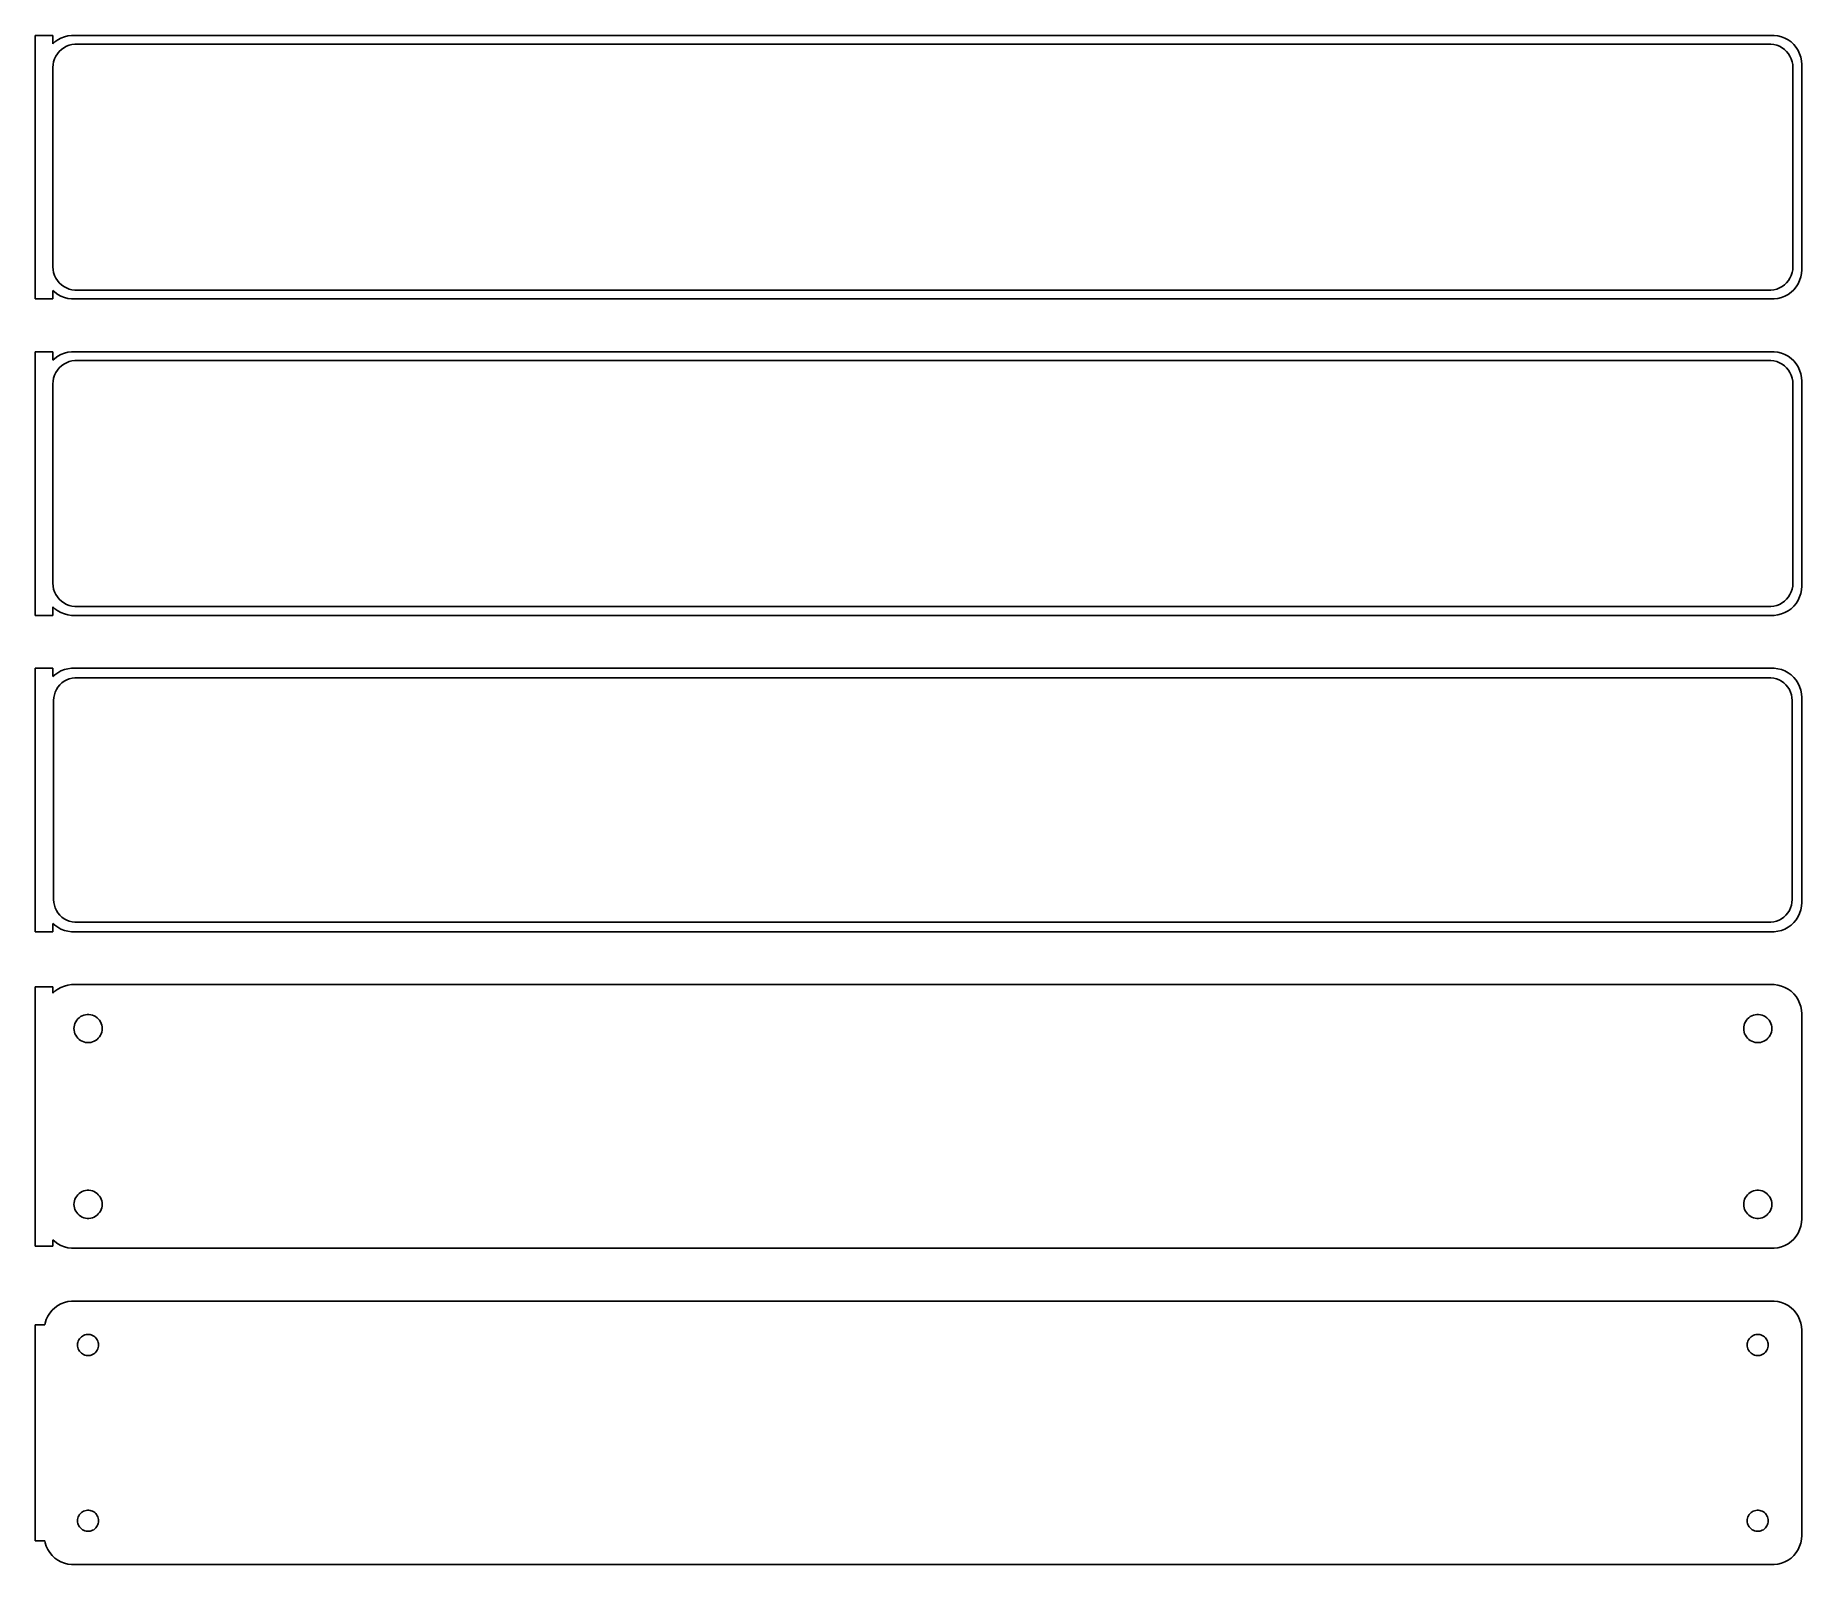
# Model space of a CAD drawing. Header units: metres. Extents: x -152 to 150, y 194 to 454.
import ezdxf

# ---------------------------------------------------------------- set-up
doc = ezdxf.new("R2010")
doc.units = ezdxf.units.M

msp = doc.modelspace()

# ---------------------------------------------------------------- linework, layer by layer
for p, q in [((-148.5, 454.49), (-151.5, 454.49)), ((-151.5, 454.49), (-151.5, 409.51)), ((-148.5, 453.059), (-148.5, 454.49)), ((-148.187, 453.353), (-148.5, 453.059)), ((-147.679, 453.722), (-148.187, 453.353)), ((-147.129, 454.024), (-147.679, 453.722)), ((-146.545, 454.255), (-147.129, 454.024)), ((-147.05, 452.082), (-146.643, 452.377)), ((-146.643, 452.377), (-146.203, 452.619)), ((-145.937, 454.411), (-146.545, 454.255)), ((-146.203, 452.619), (-145.736, 452.804)), ((-145.314, 454.49), (-145.937, 454.411)), ((-145.736, 452.804), (-145.25, 452.929)), ((145.314, 454.49), (-145.314, 454.49)), ((-145.25, 452.929), (-144.751, 452.992)), ((-144.751, 452.992), (144.751, 452.992)), ((144.751, 452.992), (145.25, 452.929)), ((145.25, 452.929), (145.736, 452.804)), ((145.937, 454.411), (145.314, 454.49)), ((145.736, 452.804), (146.203, 452.619)), ((146.545, 454.255), (145.937, 454.411)), ((146.203, 452.619), (146.643, 452.377)), ((147.129, 454.024), (146.545, 454.255)), ((146.643, 452.377), (147.05, 452.082)), ((147.679, 453.722), (147.129, 454.024)), ((148.187, 453.353), (147.679, 453.722)), ((148.645, 452.923), (148.187, 453.353)), ((149.045, 452.439), (148.645, 452.923)), ((149.382, 451.909), (149.045, 452.439)), ((-148.5, 449), (-148.468, 449.501)), ((-148.468, 449.501), (-148.374, 449.995)), ((-148.374, 449.995), (-148.219, 450.472)), ((-148.219, 450.472), (-148.005, 450.927)), ((-148.005, 450.927), (-147.736, 451.351)), ((-147.736, 451.351), (-147.416, 451.738)), ((-147.416, 451.738), (-147.05, 452.082)), ((147.05, 452.082), (147.416, 451.738)), ((147.416, 451.738), (147.736, 451.351)), ((147.736, 451.351), (148.005, 450.927)), ((148.005, 450.927), (148.219, 450.472)), ((148.219, 450.472), (148.374, 449.995)), ((148.374, 449.995), (148.468, 449.501)), ((148.468, 449.501), (148.5, 449)), ((149.649, 451.341), (149.382, 451.909)), ((149.843, 450.743), (149.649, 451.341)), ((149.961, 450.127), (149.843, 450.743)), ((150, 449.5), (149.961, 450.127)), ((150, 414.5), (150, 449.5)), ((-148.5, 415), (-148.5, 449)), ((148.5, 449), (148.5, 415)), ((-148.468, 414.499), (-148.5, 415)), ((-148.374, 414.005), (-148.468, 414.499)), ((-148.219, 413.528), (-148.374, 414.005)), ((-148.005, 413.073), (-148.219, 413.528)), ((-147.736, 412.649), (-148.005, 413.073)), ((148.005, 413.073), (147.736, 412.649)), ((148.219, 413.528), (148.005, 413.073)), ((148.374, 414.005), (148.219, 413.528)), ((148.468, 414.499), (148.374, 414.005)), ((148.5, 415), (148.468, 414.499)), ((149.649, 412.659), (149.843, 413.257)), ((149.843, 413.257), (149.961, 413.873)), ((149.961, 413.873), (150, 414.5)), ((-148.5, 410.941), (-148.187, 410.647)), ((-148.5, 409.51), (-148.5, 410.941)), ((-148.187, 410.647), (-147.679, 410.278)), ((-147.416, 412.262), (-147.736, 412.649)), ((-147.679, 410.278), (-147.129, 409.976)), ((-147.05, 411.918), (-147.416, 412.262)), ((-146.643, 411.623), (-147.05, 411.918)), ((-146.203, 411.381), (-146.643, 411.623)), ((-145.736, 411.196), (-146.203, 411.381)), ((-145.25, 411.071), (-145.736, 411.196)), ((-144.751, 411.008), (-145.25, 411.071)), ((144.751, 411.008), (-144.751, 411.008)), ((145.25, 411.071), (144.751, 411.008)), ((145.736, 411.196), (145.25, 411.071)), ((146.203, 411.381), (145.736, 411.196)), ((146.643, 411.623), (146.203, 411.381)), ((147.05, 411.918), (146.643, 411.623)), ((147.416, 412.262), (147.05, 411.918)), ((147.129, 409.976), (147.679, 410.278)), ((147.736, 412.649), (147.416, 412.262)), ((147.679, 410.278), (148.187, 410.647)), ((148.187, 410.647), (148.645, 411.077)), ((148.645, 411.077), (149.045, 411.561)), ((149.045, 411.561), (149.382, 412.091)), ((149.382, 412.091), (149.649, 412.659)), ((-151.5, 409.51), (-148.5, 409.51)), ((-147.129, 409.976), (-146.545, 409.745)), ((-146.545, 409.745), (-145.937, 409.589)), ((-145.937, 409.589), (-145.314, 409.51)), ((-145.314, 409.51), (145.314, 409.51)), ((145.314, 409.51), (145.937, 409.589)), ((145.937, 409.589), (146.545, 409.745)), ((146.545, 409.745), (147.129, 409.976)), ((-148.5, 400.49), (-151.5, 400.49)), ((-151.5, 400.49), (-151.5, 355.51)), ((-148.5, 399.059), (-148.5, 400.49)), ((-148.187, 399.353), (-148.5, 399.059)), ((-147.679, 399.722), (-148.187, 399.353)), ((-147.129, 400.024), (-147.679, 399.722)), ((-147.416, 397.738), (-147.05, 398.082)), ((-146.545, 400.255), (-147.129, 400.024)), ((-147.05, 398.082), (-146.643, 398.377)), ((-146.643, 398.377), (-146.203, 398.619)), ((-145.937, 400.411), (-146.545, 400.255)), ((-146.203, 398.619), (-145.736, 398.804)), ((-145.314, 400.49), (-145.937, 400.411)), ((-145.736, 398.804), (-145.25, 398.929)), ((145.314, 400.49), (-145.314, 400.49)), ((-145.25, 398.929), (-144.751, 398.992)), ((-144.751, 398.992), (144.751, 398.992)), ((144.751, 398.992), (145.25, 398.929)), ((145.25, 398.929), (145.736, 398.804)), ((145.937, 400.411), (145.314, 400.49)), ((145.736, 398.804), (146.203, 398.619)), ((146.545, 400.255), (145.937, 400.411)), ((146.203, 398.619), (146.643, 398.377)), ((147.129, 400.024), (146.545, 400.255)), ((146.643, 398.377), (147.05, 398.082)), ((147.05, 398.082), (147.416, 397.738)), ((147.679, 399.722), (147.129, 400.024)), ((148.187, 399.353), (147.679, 399.722)), ((148.645, 398.923), (148.187, 399.353)), ((149.045, 398.439), (148.645, 398.923)), ((149.382, 397.909), (149.045, 398.439)), ((-148.5, 395), (-148.468, 395.501)), ((-148.5, 361), (-148.5, 395)), ((-148.468, 395.501), (-148.374, 395.995)), ((-148.374, 395.995), (-148.219, 396.472)), ((-148.219, 396.472), (-148.005, 396.927)), ((-148.005, 396.927), (-147.736, 397.351)), ((-147.736, 397.351), (-147.416, 397.738)), ((147.416, 397.738), (147.736, 397.351)), ((147.736, 397.351), (148.005, 396.927)), ((148.005, 396.927), (148.219, 396.472)), ((148.219, 396.472), (148.374, 395.995)), ((148.374, 395.995), (148.468, 395.501)), ((148.468, 395.501), (148.5, 395)), ((148.5, 395), (148.5, 361)), ((149.649, 397.341), (149.382, 397.909)), ((149.843, 396.743), (149.649, 397.341)), ((149.961, 396.127), (149.843, 396.743)), ((150, 395.5), (149.961, 396.127)), ((150, 360.5), (150, 395.5)), ((-148.468, 360.499), (-148.5, 361)), ((-148.374, 360.005), (-148.468, 360.499)), ((-148.219, 359.528), (-148.374, 360.005)), ((-148.005, 359.073), (-148.219, 359.528)), ((-147.736, 358.649), (-148.005, 359.073)), ((148.005, 359.073), (147.736, 358.649)), ((148.219, 359.528), (148.005, 359.073)), ((148.374, 360.005), (148.219, 359.528)), ((148.468, 360.499), (148.374, 360.005)), ((148.5, 361), (148.468, 360.499)), ((149.649, 358.659), (149.843, 359.257)), ((149.843, 359.257), (149.961, 359.873)), ((149.961, 359.873), (150, 360.5)), ((-148.5, 356.941), (-148.187, 356.647)), ((-148.5, 355.51), (-148.5, 356.941)), ((-148.187, 356.647), (-147.679, 356.278)), ((-147.416, 358.262), (-147.736, 358.649)), ((-147.679, 356.278), (-147.129, 355.976)), ((-147.05, 357.918), (-147.416, 358.262)), ((-147.129, 355.976), (-146.545, 355.745)), ((-146.643, 357.623), (-147.05, 357.918)), ((-146.203, 357.381), (-146.643, 357.623)), ((-145.736, 357.196), (-146.203, 357.381)), ((-145.25, 357.071), (-145.736, 357.196)), ((-144.751, 357.008), (-145.25, 357.071)), ((144.751, 357.008), (-144.751, 357.008)), ((145.25, 357.071), (144.751, 357.008)), ((145.736, 357.196), (145.25, 357.071)), ((146.203, 357.381), (145.736, 357.196)), ((146.643, 357.623), (146.203, 357.381)), ((146.545, 355.745), (147.129, 355.976)), ((147.05, 357.918), (146.643, 357.623)), ((147.416, 358.262), (147.05, 357.918)), ((147.129, 355.976), (147.679, 356.278)), ((147.736, 358.649), (147.416, 358.262)), ((147.679, 356.278), (148.187, 356.647)), ((148.187, 356.647), (148.645, 357.077)), ((148.645, 357.077), (149.045, 357.561)), ((149.045, 357.561), (149.382, 358.091)), ((149.382, 358.091), (149.649, 358.659)), ((-151.5, 355.51), (-148.5, 355.51)), ((-146.545, 355.745), (-145.937, 355.589)), ((-145.937, 355.589), (-145.314, 355.51)), ((-145.314, 355.51), (145.314, 355.51)), ((145.314, 355.51), (145.937, 355.589)), ((145.937, 355.589), (146.545, 355.745)), ((-148.5, 346.49), (-151.5, 346.49)), ((-151.5, 346.49), (-151.5, 301.51)), ((-148.5, 345.059), (-148.5, 346.49)), ((-148.187, 345.353), (-148.5, 345.059)), ((-147.679, 345.722), (-148.187, 345.353)), ((-147.129, 346.024), (-147.679, 345.722)), ((-147.323, 343.651), (-146.969, 343.984)), ((-146.545, 346.255), (-147.129, 346.024)), ((-146.969, 343.984), (-146.575, 344.27)), ((-146.575, 344.27), (-146.149, 344.504)), ((-145.937, 346.411), (-146.545, 346.255)), ((-146.149, 344.504), (-145.697, 344.683)), ((-145.314, 346.49), (-145.937, 346.411)), ((-145.697, 344.683), (-145.226, 344.804)), ((145.314, 346.49), (-145.314, 346.49)), ((-145.226, 344.804), (-144.743, 344.865)), ((-144.743, 344.865), (144.743, 344.865)), ((144.743, 344.865), (145.226, 344.804)), ((145.226, 344.804), (145.697, 344.683)), ((145.937, 346.411), (145.314, 346.49)), ((145.697, 344.683), (146.149, 344.504)), ((146.545, 346.255), (145.937, 346.411)), ((146.149, 344.504), (146.575, 344.27)), ((147.129, 346.024), (146.545, 346.255)), ((146.575, 344.27), (146.969, 343.984)), ((146.969, 343.984), (147.323, 343.651)), ((147.679, 345.722), (147.129, 346.024)), ((148.187, 345.353), (147.679, 345.722)), ((148.645, 344.923), (148.187, 345.353)), ((149.045, 344.439), (148.645, 344.923)), ((149.382, 343.909), (149.045, 344.439)), ((149.649, 343.341), (149.382, 343.909)), ((-148.373, 341), (-148.342, 341.485)), ((-148.373, 307), (-148.373, 341)), ((-148.342, 341.485), (-148.251, 341.963)), ((-148.251, 341.963), (-148.101, 342.426)), ((-148.101, 342.426), (-147.894, 342.866)), ((-147.894, 342.866), (-147.633, 343.276)), ((-147.633, 343.276), (-147.323, 343.651)), ((147.323, 343.651), (147.633, 343.276)), ((147.633, 343.276), (147.894, 342.866)), ((147.894, 342.866), (148.101, 342.426)), ((148.101, 342.426), (148.251, 341.963)), ((148.251, 341.963), (148.342, 341.485)), ((148.342, 341.485), (148.373, 341)), ((148.373, 341), (148.373, 307)), ((149.843, 342.743), (149.649, 343.341)), ((149.961, 342.127), (149.843, 342.743)), ((150, 341.5), (149.961, 342.127)), ((150, 306.5), (150, 341.5)), ((-148.342, 306.515), (-148.373, 307)), ((-148.251, 306.037), (-148.342, 306.515)), ((-148.101, 305.574), (-148.251, 306.037)), ((-147.894, 305.134), (-148.101, 305.574)), ((-147.633, 304.724), (-147.894, 305.134)), ((-147.323, 304.349), (-147.633, 304.724)), ((147.633, 304.724), (147.323, 304.349)), ((147.894, 305.134), (147.633, 304.724)), ((148.101, 305.574), (147.894, 305.134)), ((148.251, 306.037), (148.101, 305.574)), ((148.342, 306.515), (148.251, 306.037)), ((148.373, 307), (148.342, 306.515)), ((149.382, 304.091), (149.649, 304.659)), ((149.649, 304.659), (149.843, 305.257)), ((149.843, 305.257), (149.961, 305.873)), ((149.961, 305.873), (150, 306.5)), ((-151.5, 301.51), (-148.5, 301.51)), ((-148.5, 302.941), (-148.187, 302.647)), ((-148.5, 301.51), (-148.5, 302.941)), ((-148.187, 302.647), (-147.679, 302.278)), ((-147.679, 302.278), (-147.129, 301.976)), ((-146.969, 304.016), (-147.323, 304.349)), ((-147.129, 301.976), (-146.545, 301.745)), ((-146.575, 303.73), (-146.969, 304.016)), ((-146.149, 303.496), (-146.575, 303.73)), ((-146.545, 301.745), (-145.937, 301.589)), ((-145.697, 303.317), (-146.149, 303.496)), ((-145.937, 301.589), (-145.314, 301.51)), ((-145.226, 303.196), (-145.697, 303.317)), ((-145.314, 301.51), (145.314, 301.51)), ((-144.743, 303.135), (-145.226, 303.196)), ((144.743, 303.135), (-144.743, 303.135)), ((145.226, 303.196), (144.743, 303.135)), ((145.697, 303.317), (145.226, 303.196)), ((145.314, 301.51), (145.937, 301.589)), ((146.149, 303.496), (145.697, 303.317)), ((145.937, 301.589), (146.545, 301.745)), ((146.575, 303.73), (146.149, 303.496)), ((146.545, 301.745), (147.129, 301.976)), ((146.969, 304.016), (146.575, 303.73)), ((147.323, 304.349), (146.969, 304.016)), ((147.129, 301.976), (147.679, 302.278)), ((147.679, 302.278), (148.187, 302.647)), ((148.187, 302.647), (148.645, 303.077)), ((148.645, 303.077), (149.045, 303.561)), ((149.045, 303.561), (149.382, 304.091)), ((-145.314, 292.49), (-145.937, 292.411)), ((145.314, 292.49), (-145.314, 292.49)), ((145.937, 292.411), (145.314, 292.49)), ((-148.5, 292.115), (-151.5, 292.115)), ((-151.5, 292.115), (-151.5, 247.885)), ((-148.5, 291.059), (-148.5, 292.115)), ((-148.187, 291.353), (-148.5, 291.059)), ((-147.679, 291.722), (-148.187, 291.353)), ((-147.129, 292.024), (-147.679, 291.722)), ((-146.545, 292.255), (-147.129, 292.024)), ((-145.937, 292.411), (-146.545, 292.255)), ((146.545, 292.255), (145.937, 292.411)), ((147.129, 292.024), (146.545, 292.255)), ((147.679, 291.722), (147.129, 292.024)), ((148.187, 291.353), (147.679, 291.722)), ((148.645, 290.923), (148.187, 291.353)), ((149.045, 290.439), (148.645, 290.923)), ((149.382, 289.909), (149.045, 290.439)), ((149.649, 289.341), (149.382, 289.909)), ((-144.442, 286.411), (-144.25, 286.643)), ((-144.25, 286.643), (-144.03, 286.849)), ((-144.03, 286.849), (-143.786, 287.026)), ((-143.786, 287.026), (-143.522, 287.172)), ((-143.522, 287.172), (-143.242, 287.283)), ((-143.242, 287.283), (-142.95, 287.357)), ((-142.95, 287.357), (-142.651, 287.395)), ((-142.651, 287.395), (-142.349, 287.395)), ((-142.349, 287.395), (-142.05, 287.357)), ((-142.05, 287.357), (-141.758, 287.283)), ((-141.758, 287.283), (-141.478, 287.172)), ((-141.478, 287.172), (-141.214, 287.026)), ((-141.214, 287.026), (-140.97, 286.849)), ((-140.97, 286.849), (-140.75, 286.643)), ((-140.75, 286.643), (-140.558, 286.411)), ((140.558, 286.411), (140.75, 286.643)), ((140.75, 286.643), (140.97, 286.849)), ((140.97, 286.849), (141.214, 287.026)), ((141.214, 287.026), (141.478, 287.172)), ((141.478, 287.172), (141.758, 287.283)), ((141.758, 287.283), (142.05, 287.357)), ((142.05, 287.357), (142.349, 287.395)), ((142.349, 287.395), (142.651, 287.395)), ((142.651, 287.395), (142.95, 287.357)), ((142.95, 287.357), (143.242, 287.283)), ((143.242, 287.283), (143.522, 287.172)), ((143.522, 287.172), (143.786, 287.026)), ((143.786, 287.026), (144.03, 286.849)), ((144.03, 286.849), (144.25, 286.643)), ((144.25, 286.643), (144.442, 286.411)), ((149.843, 288.743), (149.649, 289.341)), ((149.961, 288.127), (149.843, 288.743)), ((150, 287.5), (149.961, 288.127)), ((150, 252.5), (150, 287.5)), ((-144.9, 285), (-144.881, 285.301)), ((-144.881, 284.699), (-144.9, 285)), ((-144.881, 285.301), (-144.825, 285.597)), ((-144.825, 284.403), (-144.881, 284.699)), ((-144.825, 285.597), (-144.731, 285.883)), ((-144.731, 284.117), (-144.825, 284.403)), ((-144.731, 285.883), (-144.603, 286.156)), ((-144.603, 283.844), (-144.731, 284.117)), ((-144.603, 286.156), (-144.442, 286.411)), ((-144.442, 283.589), (-144.603, 283.844)), ((-144.25, 283.357), (-144.442, 283.589)), ((-140.558, 283.589), (-140.75, 283.357)), ((-140.558, 286.411), (-140.397, 286.156)), ((-140.397, 283.844), (-140.558, 283.589)), ((-140.397, 286.156), (-140.269, 285.883)), ((-140.269, 284.117), (-140.397, 283.844)), ((-140.269, 285.883), (-140.175, 285.597)), ((-140.175, 284.403), (-140.269, 284.117)), ((-140.175, 285.597), (-140.119, 285.301)), ((-140.119, 284.699), (-140.175, 284.403)), ((-140.119, 285.301), (-140.1, 285)), ((-140.1, 285), (-140.119, 284.699)), ((140.1, 285), (140.119, 285.301)), ((140.119, 284.699), (140.1, 285)), ((140.119, 285.301), (140.175, 285.597)), ((140.175, 284.403), (140.119, 284.699)), ((140.175, 285.597), (140.269, 285.883)), ((140.269, 284.117), (140.175, 284.403)), ((140.269, 285.883), (140.397, 286.156)), ((140.397, 283.844), (140.269, 284.117)), ((140.397, 286.156), (140.558, 286.411)), ((140.558, 283.589), (140.397, 283.844)), ((140.75, 283.357), (140.558, 283.589)), ((144.442, 283.589), (144.25, 283.357)), ((144.442, 286.411), (144.603, 286.156)), ((144.603, 283.844), (144.442, 283.589)), ((144.603, 286.156), (144.731, 285.883)), ((144.731, 284.117), (144.603, 283.844)), ((144.731, 285.883), (144.825, 285.597)), ((144.825, 284.403), (144.731, 284.117)), ((144.825, 285.597), (144.881, 285.301)), ((144.881, 284.699), (144.825, 284.403)), ((144.881, 285.301), (144.9, 285)), ((144.9, 285), (144.881, 284.699)), ((-144.03, 283.151), (-144.25, 283.357)), ((-143.786, 282.974), (-144.03, 283.151)), ((-143.522, 282.828), (-143.786, 282.974)), ((-143.242, 282.717), (-143.522, 282.828)), ((-142.95, 282.643), (-143.242, 282.717)), ((-142.651, 282.605), (-142.95, 282.643)), ((-142.349, 282.605), (-142.651, 282.605)), ((-142.05, 282.643), (-142.349, 282.605)), ((-141.758, 282.717), (-142.05, 282.643)), ((-141.478, 282.828), (-141.758, 282.717)), ((-141.214, 282.974), (-141.478, 282.828)), ((-140.97, 283.151), (-141.214, 282.974)), ((-140.75, 283.357), (-140.97, 283.151)), ((140.97, 283.151), (140.75, 283.357)), ((141.214, 282.974), (140.97, 283.151)), ((141.478, 282.828), (141.214, 282.974)), ((141.758, 282.717), (141.478, 282.828)), ((142.05, 282.643), (141.758, 282.717)), ((142.349, 282.605), (142.05, 282.643)), ((142.651, 282.605), (142.349, 282.605)), ((142.95, 282.643), (142.651, 282.605)), ((143.242, 282.717), (142.95, 282.643)), ((143.522, 282.828), (143.242, 282.717)), ((143.786, 282.974), (143.522, 282.828)), ((144.03, 283.151), (143.786, 282.974)), ((144.25, 283.357), (144.03, 283.151)), ((-144.603, 256.156), (-144.442, 256.411)), ((-144.442, 256.411), (-144.25, 256.643)), ((-144.25, 256.643), (-144.03, 256.849)), ((-144.03, 256.849), (-143.786, 257.026)), ((-143.786, 257.026), (-143.522, 257.172)), ((-143.522, 257.172), (-143.242, 257.283)), ((-143.242, 257.283), (-142.95, 257.357)), ((-142.95, 257.357), (-142.651, 257.395)), ((-142.651, 257.395), (-142.349, 257.395)), ((-142.349, 257.395), (-142.05, 257.357)), ((-142.05, 257.357), (-141.758, 257.283)), ((-141.758, 257.283), (-141.478, 257.172)), ((-141.478, 257.172), (-141.214, 257.026)), ((-141.214, 257.026), (-140.97, 256.849)), ((-140.97, 256.849), (-140.75, 256.643)), ((-140.75, 256.643), (-140.558, 256.411)), ((-140.558, 256.411), (-140.397, 256.156)), ((140.397, 256.156), (140.558, 256.411)), ((140.558, 256.411), (140.75, 256.643)), ((140.75, 256.643), (140.97, 256.849)), ((140.97, 256.849), (141.214, 257.026)), ((141.214, 257.026), (141.478, 257.172)), ((141.478, 257.172), (141.758, 257.283)), ((141.758, 257.283), (142.05, 257.357)), ((142.05, 257.357), (142.349, 257.395)), ((142.349, 257.395), (142.651, 257.395)), ((142.651, 257.395), (142.95, 257.357)), ((142.95, 257.357), (143.242, 257.283)), ((143.242, 257.283), (143.522, 257.172)), ((143.522, 257.172), (143.786, 257.026)), ((143.786, 257.026), (144.03, 256.849)), ((144.03, 256.849), (144.25, 256.643)), ((144.25, 256.643), (144.442, 256.411)), ((144.442, 256.411), (144.603, 256.156)), ((-144.9, 255), (-144.881, 255.301)), ((-144.881, 254.699), (-144.9, 255)), ((-144.881, 255.301), (-144.825, 255.597)), ((-144.825, 254.403), (-144.881, 254.699)), ((-144.825, 255.597), (-144.731, 255.883)), ((-144.731, 254.117), (-144.825, 254.403)), ((-144.731, 255.883), (-144.603, 256.156)), ((-144.603, 253.844), (-144.731, 254.117)), ((-144.442, 253.589), (-144.603, 253.844)), ((-144.25, 253.357), (-144.442, 253.589)), ((-144.03, 253.151), (-144.25, 253.357)), ((-140.75, 253.357), (-140.97, 253.151)), ((-140.558, 253.589), (-140.75, 253.357)), ((-140.397, 253.844), (-140.558, 253.589)), ((-140.397, 256.156), (-140.269, 255.883)), ((-140.269, 254.117), (-140.397, 253.844)), ((-140.269, 255.883), (-140.175, 255.597)), ((-140.175, 254.403), (-140.269, 254.117)), ((-140.175, 255.597), (-140.119, 255.301)), ((-140.119, 254.699), (-140.175, 254.403)), ((-140.119, 255.301), (-140.1, 255)), ((-140.1, 255), (-140.119, 254.699)), ((140.1, 255), (140.119, 255.301)), ((140.119, 254.699), (140.1, 255)), ((140.119, 255.301), (140.175, 255.597)), ((140.175, 254.403), (140.119, 254.699)), ((140.175, 255.597), (140.269, 255.883)), ((140.269, 254.117), (140.175, 254.403)), ((140.269, 255.883), (140.397, 256.156)), ((140.397, 253.844), (140.269, 254.117)), ((140.558, 253.589), (140.397, 253.844)), ((140.75, 253.357), (140.558, 253.589)), ((140.97, 253.151), (140.75, 253.357)), ((144.25, 253.357), (144.03, 253.151)), ((144.442, 253.589), (144.25, 253.357)), ((144.603, 253.844), (144.442, 253.589)), ((144.603, 256.156), (144.731, 255.883)), ((144.731, 254.117), (144.603, 253.844)), ((144.731, 255.883), (144.825, 255.597)), ((144.825, 254.403), (144.731, 254.117)), ((144.825, 255.597), (144.881, 255.301)), ((144.881, 254.699), (144.825, 254.403)), ((144.881, 255.301), (144.9, 255)), ((144.9, 255), (144.881, 254.699)), ((-143.786, 252.974), (-144.03, 253.151)), ((-143.522, 252.828), (-143.786, 252.974)), ((-143.242, 252.717), (-143.522, 252.828)), ((-142.95, 252.643), (-143.242, 252.717)), ((-142.651, 252.605), (-142.95, 252.643)), ((-142.349, 252.605), (-142.651, 252.605)), ((-142.05, 252.643), (-142.349, 252.605)), ((-141.758, 252.717), (-142.05, 252.643)), ((-141.478, 252.828), (-141.758, 252.717)), ((-141.214, 252.974), (-141.478, 252.828)), ((-140.97, 253.151), (-141.214, 252.974)), ((141.214, 252.974), (140.97, 253.151)), ((141.478, 252.828), (141.214, 252.974)), ((141.758, 252.717), (141.478, 252.828)), ((142.05, 252.643), (141.758, 252.717)), ((142.349, 252.605), (142.05, 252.643)), ((142.651, 252.605), (142.349, 252.605)), ((142.95, 252.643), (142.651, 252.605)), ((143.242, 252.717), (142.95, 252.643)), ((143.522, 252.828), (143.242, 252.717)), ((143.786, 252.974), (143.522, 252.828)), ((144.03, 253.151), (143.786, 252.974)), ((149.382, 250.091), (149.649, 250.659)), ((149.649, 250.659), (149.843, 251.257)), ((149.843, 251.257), (149.961, 251.873)), ((149.961, 251.873), (150, 252.5)), ((-151.5, 247.885), (-148.5, 247.885)), ((-148.5, 247.885), (-148.5, 248.941)), ((-148.5, 248.941), (-148.187, 248.647)), ((-148.187, 248.647), (-147.679, 248.278)), ((-147.679, 248.278), (-147.129, 247.976)), ((-147.129, 247.976), (-146.545, 247.745)), ((-146.545, 247.745), (-145.937, 247.589)), ((-145.937, 247.589), (-145.314, 247.51)), ((-145.314, 247.51), (145.314, 247.51)), ((145.314, 247.51), (145.937, 247.589)), ((145.937, 247.589), (146.545, 247.745)), ((146.545, 247.745), (147.129, 247.976)), ((147.129, 247.976), (147.679, 248.278)), ((147.679, 248.278), (148.187, 248.647)), ((148.187, 248.647), (148.645, 249.077)), ((148.645, 249.077), (149.045, 249.561)), ((149.045, 249.561), (149.382, 250.091)), ((-146.545, 238.255), (-147.129, 238.024)), ((-145.937, 238.411), (-146.545, 238.255)), ((-145.314, 238.49), (-145.937, 238.411)), ((145.314, 238.49), (-145.314, 238.49)), ((145.937, 238.411), (145.314, 238.49)), ((146.545, 238.255), (145.937, 238.411)), ((147.129, 238.024), (146.545, 238.255)), ((-149.649, 235.341), (-149.843, 234.743)), ((-149.382, 235.909), (-149.649, 235.341)), ((-149.045, 236.439), (-149.382, 235.909)), ((-148.645, 236.923), (-149.045, 236.439)), ((-148.187, 237.353), (-148.645, 236.923)), ((-147.679, 237.722), (-148.187, 237.353)), ((-147.129, 238.024), (-147.679, 237.722)), ((147.679, 237.722), (147.129, 238.024)), ((148.187, 237.353), (147.679, 237.722)), ((148.645, 236.923), (148.187, 237.353)), ((149.045, 236.439), (148.645, 236.923)), ((149.382, 235.909), (149.045, 236.439)), ((149.649, 235.341), (149.382, 235.909)), ((149.843, 234.743), (149.649, 235.341)), ((-149.9, 234.444), (-151.5, 234.444)), ((-151.5, 234.444), (-151.5, 197.556)), ((-149.843, 234.743), (-149.9, 234.444)), ((-143.956, 232.058), (-143.812, 232.232)), ((-143.812, 232.232), (-143.647, 232.387)), ((-143.647, 232.387), (-143.464, 232.52)), ((-143.464, 232.52), (-143.266, 232.629)), ((-143.266, 232.629), (-143.056, 232.712)), ((-143.056, 232.712), (-142.837, 232.768)), ((-142.837, 232.768), (-142.613, 232.796)), ((-142.613, 232.796), (-142.387, 232.796)), ((-142.387, 232.796), (-142.163, 232.768)), ((-142.163, 232.768), (-141.944, 232.712)), ((-141.944, 232.712), (-141.734, 232.629)), ((-141.734, 232.629), (-141.536, 232.52)), ((-141.536, 232.52), (-141.353, 232.387)), ((-141.353, 232.387), (-141.188, 232.232)), ((-141.188, 232.232), (-141.044, 232.058)), ((141.044, 232.058), (141.188, 232.232)), ((141.188, 232.232), (141.353, 232.387)), ((141.353, 232.387), (141.536, 232.52)), ((141.536, 232.52), (141.734, 232.629)), ((141.734, 232.629), (141.944, 232.712)), ((141.944, 232.712), (142.163, 232.768)), ((142.163, 232.768), (142.387, 232.796)), ((142.387, 232.796), (142.613, 232.796)), ((142.613, 232.796), (142.837, 232.768)), ((142.837, 232.768), (143.056, 232.712)), ((143.056, 232.712), (143.266, 232.629)), ((143.266, 232.629), (143.464, 232.52)), ((143.464, 232.52), (143.647, 232.387)), ((143.647, 232.387), (143.812, 232.232)), ((143.812, 232.232), (143.956, 232.058)), ((149.961, 234.127), (149.843, 234.743)), ((150, 233.5), (149.961, 234.127)), ((150, 198.5), (150, 233.5)), ((-144.3, 231), (-144.286, 231.226)), ((-144.286, 230.774), (-144.3, 231)), ((-144.286, 231.226), (-144.243, 231.448)), ((-144.243, 230.552), (-144.286, 230.774)), ((-144.243, 231.448), (-144.174, 231.663)), ((-144.174, 230.337), (-144.243, 230.552)), ((-144.174, 231.663), (-144.077, 231.867)), ((-144.077, 230.133), (-144.174, 230.337)), ((-144.077, 231.867), (-143.956, 232.058)), ((-143.956, 229.942), (-144.077, 230.133)), ((-143.812, 229.768), (-143.956, 229.942)), ((-143.647, 229.613), (-143.812, 229.768)), ((-143.464, 229.48), (-143.647, 229.613)), ((-143.266, 229.371), (-143.464, 229.48)), ((-143.056, 229.288), (-143.266, 229.371)), ((-142.837, 229.232), (-143.056, 229.288)), ((-142.613, 229.204), (-142.837, 229.232)), ((-142.387, 229.204), (-142.613, 229.204)), ((-142.163, 229.232), (-142.387, 229.204)), ((-141.944, 229.288), (-142.163, 229.232)), ((-141.734, 229.371), (-141.944, 229.288)), ((-141.536, 229.48), (-141.734, 229.371)), ((-141.353, 229.613), (-141.536, 229.48)), ((-141.188, 229.768), (-141.353, 229.613)), ((-141.044, 229.942), (-141.188, 229.768)), ((-141.044, 232.058), (-140.923, 231.867)), ((-140.923, 230.133), (-141.044, 229.942)), ((-140.923, 231.867), (-140.826, 231.663)), ((-140.826, 230.337), (-140.923, 230.133)), ((-140.826, 231.663), (-140.757, 231.448)), ((-140.757, 230.552), (-140.826, 230.337)), ((-140.757, 231.448), (-140.714, 231.226)), ((-140.714, 230.774), (-140.757, 230.552)), ((-140.714, 231.226), (-140.7, 231)), ((-140.7, 231), (-140.714, 230.774)), ((140.7, 231), (140.714, 231.226)), ((140.714, 230.774), (140.7, 231)), ((140.714, 231.226), (140.757, 231.448)), ((140.757, 230.552), (140.714, 230.774)), ((140.757, 231.448), (140.826, 231.663)), ((140.826, 230.337), (140.757, 230.552)), ((140.826, 231.663), (140.923, 231.867)), ((140.923, 230.133), (140.826, 230.337)), ((140.923, 231.867), (141.044, 232.058)), ((141.044, 229.942), (140.923, 230.133)), ((141.188, 229.768), (141.044, 229.942)), ((141.353, 229.613), (141.188, 229.768)), ((141.536, 229.48), (141.353, 229.613)), ((141.734, 229.371), (141.536, 229.48)), ((141.944, 229.288), (141.734, 229.371)), ((142.163, 229.232), (141.944, 229.288)), ((142.387, 229.204), (142.163, 229.232)), ((142.613, 229.204), (142.387, 229.204)), ((142.837, 229.232), (142.613, 229.204)), ((143.056, 229.288), (142.837, 229.232)), ((143.266, 229.371), (143.056, 229.288)), ((143.464, 229.48), (143.266, 229.371)), ((143.647, 229.613), (143.464, 229.48)), ((143.812, 229.768), (143.647, 229.613)), ((143.956, 229.942), (143.812, 229.768)), ((143.956, 232.058), (144.077, 231.867)), ((144.077, 230.133), (143.956, 229.942)), ((144.077, 231.867), (144.174, 231.663)), ((144.174, 230.337), (144.077, 230.133)), ((144.174, 231.663), (144.243, 231.448)), ((144.243, 230.552), (144.174, 230.337)), ((144.243, 231.448), (144.286, 231.226)), ((144.286, 230.774), (144.243, 230.552)), ((144.286, 231.226), (144.3, 231)), ((144.3, 231), (144.286, 230.774)), ((-144.077, 201.867), (-143.956, 202.058)), ((-143.956, 202.058), (-143.812, 202.232)), ((-143.812, 202.232), (-143.647, 202.387)), ((-143.647, 202.387), (-143.464, 202.52)), ((-143.464, 202.52), (-143.266, 202.629)), ((-143.266, 202.629), (-143.056, 202.712)), ((-143.056, 202.712), (-142.837, 202.768)), ((-142.837, 202.768), (-142.613, 202.796)), ((-142.613, 202.796), (-142.387, 202.796)), ((-142.387, 202.796), (-142.163, 202.768)), ((-142.163, 202.768), (-141.944, 202.712)), ((-141.944, 202.712), (-141.734, 202.629)), ((-141.734, 202.629), (-141.536, 202.52)), ((-141.536, 202.52), (-141.353, 202.387)), ((-141.353, 202.387), (-141.188, 202.232)), ((-141.188, 202.232), (-141.044, 202.058)), ((-141.044, 202.058), (-140.923, 201.867)), ((140.923, 201.867), (141.044, 202.058)), ((141.044, 202.058), (141.188, 202.232)), ((141.188, 202.232), (141.353, 202.387)), ((141.353, 202.387), (141.536, 202.52)), ((141.536, 202.52), (141.734, 202.629)), ((141.734, 202.629), (141.944, 202.712)), ((141.944, 202.712), (142.163, 202.768)), ((142.163, 202.768), (142.387, 202.796)), ((142.387, 202.796), (142.613, 202.796)), ((142.613, 202.796), (142.837, 202.768)), ((142.837, 202.768), (143.056, 202.712)), ((143.056, 202.712), (143.266, 202.629)), ((143.266, 202.629), (143.464, 202.52)), ((143.464, 202.52), (143.647, 202.387)), ((143.647, 202.387), (143.812, 202.232)), ((143.812, 202.232), (143.956, 202.058)), ((143.956, 202.058), (144.077, 201.867)), ((-144.3, 201), (-144.286, 201.226)), ((-144.286, 200.774), (-144.3, 201)), ((-144.286, 201.226), (-144.243, 201.448)), ((-144.243, 200.552), (-144.286, 200.774)), ((-144.243, 201.448), (-144.174, 201.663)), ((-144.174, 200.337), (-144.243, 200.552)), ((-144.174, 201.663), (-144.077, 201.867)), ((-144.077, 200.133), (-144.174, 200.337)), ((-143.956, 199.942), (-144.077, 200.133)), ((-143.812, 199.768), (-143.956, 199.942)), ((-143.647, 199.613), (-143.812, 199.768)), ((-143.464, 199.48), (-143.647, 199.613)), ((-143.266, 199.371), (-143.464, 199.48)), ((-143.056, 199.288), (-143.266, 199.371)), ((-142.837, 199.232), (-143.056, 199.288)), ((-142.613, 199.204), (-142.837, 199.232)), ((-142.387, 199.204), (-142.613, 199.204)), ((-142.163, 199.232), (-142.387, 199.204)), ((-141.944, 199.288), (-142.163, 199.232)), ((-141.734, 199.371), (-141.944, 199.288)), ((-141.536, 199.48), (-141.734, 199.371)), ((-141.353, 199.613), (-141.536, 199.48)), ((-141.188, 199.768), (-141.353, 199.613)), ((-141.044, 199.942), (-141.188, 199.768)), ((-140.923, 200.133), (-141.044, 199.942)), ((-140.923, 201.867), (-140.826, 201.663)), ((-140.826, 200.337), (-140.923, 200.133)), ((-140.826, 201.663), (-140.757, 201.448)), ((-140.757, 200.552), (-140.826, 200.337)), ((-140.757, 201.448), (-140.714, 201.226)), ((-140.714, 200.774), (-140.757, 200.552)), ((-140.714, 201.226), (-140.7, 201)), ((-140.7, 201), (-140.714, 200.774)), ((140.7, 201), (140.714, 201.226)), ((140.714, 200.774), (140.7, 201)), ((140.714, 201.226), (140.757, 201.448)), ((140.757, 200.552), (140.714, 200.774)), ((140.757, 201.448), (140.826, 201.663)), ((140.826, 200.337), (140.757, 200.552)), ((140.826, 201.663), (140.923, 201.867)), ((140.923, 200.133), (140.826, 200.337)), ((141.044, 199.942), (140.923, 200.133)), ((141.188, 199.768), (141.044, 199.942)), ((141.353, 199.613), (141.188, 199.768)), ((141.536, 199.48), (141.353, 199.613)), ((141.734, 199.371), (141.536, 199.48)), ((141.944, 199.288), (141.734, 199.371)), ((142.163, 199.232), (141.944, 199.288)), ((142.387, 199.204), (142.163, 199.232)), ((142.613, 199.204), (142.387, 199.204)), ((142.837, 199.232), (142.613, 199.204)), ((143.056, 199.288), (142.837, 199.232)), ((143.266, 199.371), (143.056, 199.288)), ((143.464, 199.48), (143.266, 199.371)), ((143.647, 199.613), (143.464, 199.48)), ((143.812, 199.768), (143.647, 199.613)), ((143.956, 199.942), (143.812, 199.768)), ((144.077, 200.133), (143.956, 199.942)), ((144.077, 201.867), (144.174, 201.663)), ((144.174, 200.337), (144.077, 200.133)), ((144.174, 201.663), (144.243, 201.448)), ((144.243, 200.552), (144.174, 200.337)), ((144.243, 201.448), (144.286, 201.226)), ((144.286, 200.774), (144.243, 200.552)), ((144.286, 201.226), (144.3, 201)), ((144.3, 201), (144.286, 200.774)), ((-151.5, 197.556), (-149.9, 197.556)), ((-149.9, 197.556), (-149.843, 197.257)), ((-149.843, 197.257), (-149.649, 196.659)), ((-149.649, 196.659), (-149.382, 196.091)), ((-149.382, 196.091), (-149.045, 195.561)), ((149.045, 195.561), (149.382, 196.091)), ((149.382, 196.091), (149.649, 196.659)), ((149.649, 196.659), (149.843, 197.257)), ((149.843, 197.257), (149.961, 197.873)), ((149.961, 197.873), (150, 198.5)), ((-149.045, 195.561), (-148.645, 195.077)), ((-148.645, 195.077), (-148.187, 194.647)), ((-148.187, 194.647), (-147.679, 194.278)), ((-147.679, 194.278), (-147.129, 193.976)), ((-147.129, 193.976), (-146.545, 193.745)), ((-146.545, 193.745), (-145.937, 193.589)), ((-145.937, 193.589), (-145.314, 193.51)), ((-145.314, 193.51), (145.314, 193.51)), ((145.314, 193.51), (145.937, 193.589)), ((145.937, 193.589), (146.545, 193.745)), ((146.545, 193.745), (147.129, 193.976)), ((147.129, 193.976), (147.679, 194.278)), ((147.679, 194.278), (148.187, 194.647)), ((148.187, 194.647), (148.645, 195.077)), ((148.645, 195.077), (149.045, 195.561))]:
    msp.add_line(p, q)

doc.saveas('drawing.dxf')
